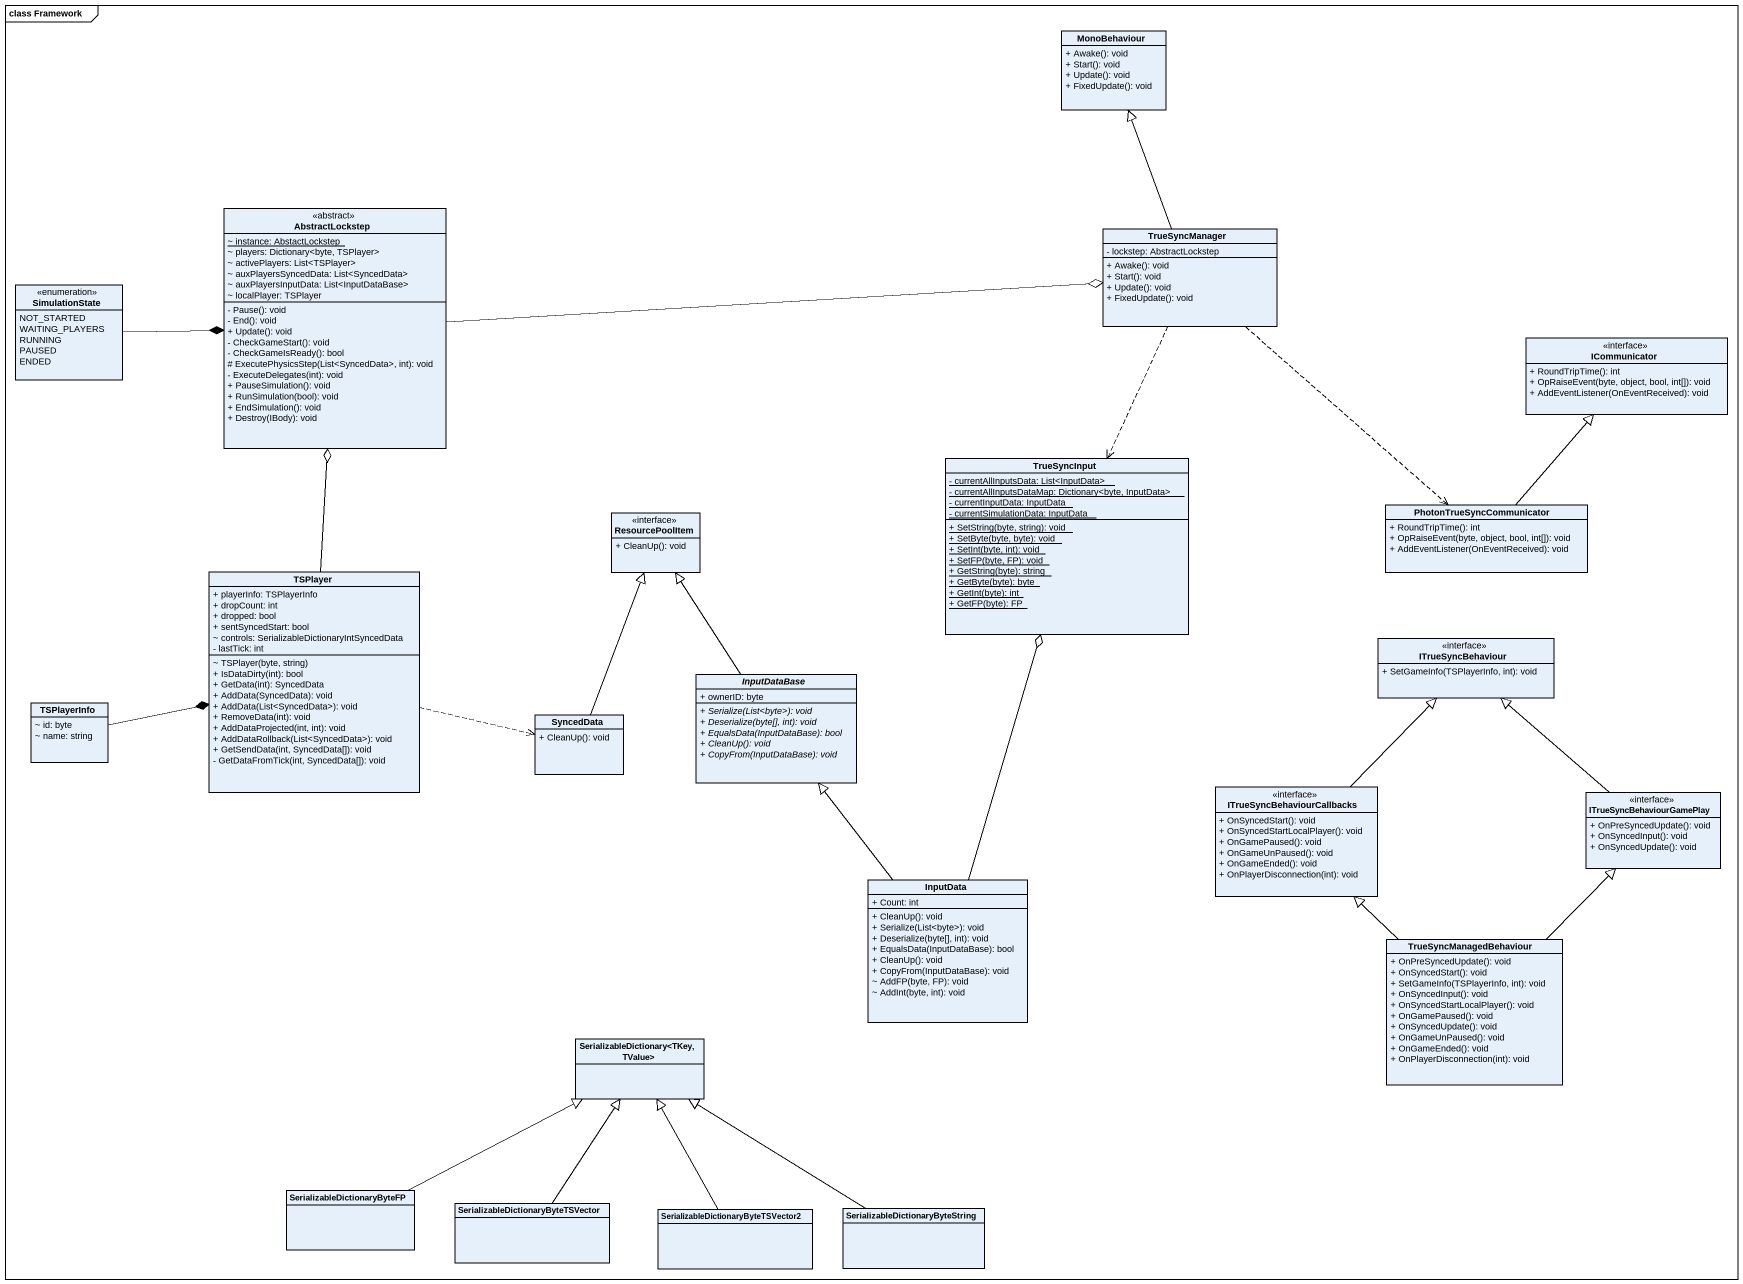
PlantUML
@startuml
mainframe class Framework
hide circle
hide empty members
skinparam classAttributeIconSize 0
class MonoBehaviour {
  + Awake(): void
  + Start(): void
  + Update(): void
  + FixedUpdate(): void
}
class AbstractLockstep <<abstract>> {
  {static} ~ instance: AbstactLockstep
  ~ players: Dictionary<byte, TSPlayer>
  ~ activePlayers: List<TSPlayer>
  ~ auxPlayersSyncedData: List<SyncedData>
  ~ auxPlayersInputData: List<InputDataBase>
  ~ localPlayer: TSPlayer
  - Pause(): void
  - End(): void
  + Update(): void
  - CheckGameStart(): void
  - CheckGameIsReady(): bool
  # ExecutePhysicsStep(List<SyncedData>, int): void
  - ExecuteDelegates(int): void
  + PauseSimulation(): void
  + RunSimulation(bool): void
  + EndSimulation(): void
  + Destroy(IBody): void
}
class TrueSyncManager {
  - lockstep: AbstractLockstep
  + Awake(): void
  + Start(): void
  + Update(): void
  + FixedUpdate(): void
}
enum SimulationState {
  NOT_STARTED
  WAITING_PLAYERS
  RUNNING
  PAUSED
  ENDED
}
class ICommunicator <<interface>> {
  + RoundTripTime(): int
  + OpRaiseEvent(byte, object, bool, int[]): void
  + AddEventListener(OnEventReceived): void
}
class TrueSyncInput {
  {static} - currentAllInputsData: List<InputData>
  {static} - currentAllInputsDataMap: Dictionary<byte, InputData>
  {static} - currentInputData: InputData
  {static} - currentSimulationData: InputData
  {static} + SetString(byte, string): void
  {static} + SetByte(byte, byte): void
  {static} + SetInt(byte, int): void
  {static} + SetFP(byte, FP): void
  {static} + GetString(byte): string
  {static} + GetByte(byte): byte
  {static} + GetInt(byte): int
  {static} + GetFP(byte): FP
}
class ResourcePoolItem <<interface>> {
  + CleanUp(): void
}
class PhotonTrueSyncCommunicator {
  + RoundTripTime(): int
  + OpRaiseEvent(byte, object, bool, int[]): void
  + AddEventListener(OnEventReceived): void
}
class TSPlayer {
  + playerInfo: TSPlayerInfo
  + dropCount: int
  + dropped: bool
  + sentSyncedStart: bool
  ~ controls: SerializableDictionaryIntSyncedData
  - lastTick: int
  ~ TSPlayer(byte, string)
  + IsDataDirty(int): bool
  + GetData(int): SyncedData
  + AddData(SyncedData): void
  + AddData(List<SyncedData>): void
  + RemoveData(int): void
  + AddDataProjected(int, int): void
  + AddDataRollback(List<SyncedData>): void
  + GetSendData(int, SyncedData[]): void
  - GetDataFromTick(int, SyncedData[]): void
}
class ITrueSyncBehaviour <<interface>> {
  + SetGameInfo(TSPlayerInfo, int): void
}
abstract class InputDataBase {
  + ownerID: byte
  {abstract} + Serialize(List<byte>): void
  {abstract} + Deserialize(byte[], int): void
  {abstract} + EqualsData(InputDataBase): bool
  {abstract} + CleanUp(): void
  {abstract} + CopyFrom(InputDataBase): void
}
class TSPlayerInfo {
  ~ id: byte
  ~ name: string
}
class SyncedData {
  + CleanUp(): void
}
class ITrueSyncBehaviourCallbacks <<interface>> {
  + OnSyncedStart(): void
  + OnSyncedStartLocalPlayer(): void
  + OnGamePaused(): void
  + OnGameUnPaused(): void
  + OnGameEnded(): void
  + OnPlayerDisconnection(int): void
}
class ITrueSyncBehaviourGamePlay <<interface>> {
  + OnPreSyncedUpdate(): void
  + OnSyncedInput(): void
  + OnSyncedUpdate(): void
}
class InputData {
  + Count: int
  + CleanUp(): void
  + Serialize(List<byte>): void
  + Deserialize(byte[], int): void
  + EqualsData(InputDataBase): bool
  + CleanUp(): void
  + CopyFrom(InputDataBase): void
  ~ AddFP(byte, FP): void
  ~ AddInt(byte, int): void
}
class TrueSyncManagedBehaviour {
  + OnPreSyncedUpdate(): void
  + OnSyncedStart(): void
  + SetGameInfo(TSPlayerInfo, int): void
  + OnSyncedInput(): void
  + OnSyncedStartLocalPlayer(): void
  + OnGamePaused(): void
  + OnSyncedUpdate(): void
  + OnGameUnPaused(): void
  + OnGameEnded(): void
  + OnPlayerDisconnection(int): void
}
class "SerializableDictionary<TKey, TValue>" as SerializableDictionary_TKey
class SerializableDictionaryByteFP
class "SerializableDictionaryByteTSVector" as SerializableDictionaryByteTS
class "SerializableDictionaryByteTSVector2" as SerializableDictionaryByteTS_2
class "SerializableDictionaryByteString" as SerializableDictionaryByteSt
AbstractLockstep -right-o TrueSyncManager
TrueSyncManager -up-|> MonoBehaviour
TrueSyncManager ..> TrueSyncInput
TrueSyncManager ..> PhotonTrueSyncCommunicator
SimulationState -right-* AbstractLockstep
PhotonTrueSyncCommunicator -up-|> ICommunicator
TSPlayer -up-o AbstractLockstep
TSPlayer .right.> SyncedData
InputDataBase -up-|> ResourcePoolItem
TSPlayerInfo -right-* TSPlayer
SyncedData -up-|> ResourcePoolItem
ITrueSyncBehaviourCallbacks -up-|> ITrueSyncBehaviour
ITrueSyncBehaviourGamePlay -up-|> ITrueSyncBehaviour
InputData -up-o TrueSyncInput
InputData -up-|> InputDataBase
TrueSyncManagedBehaviour -up-|> ITrueSyncBehaviourCallbacks
TrueSyncManagedBehaviour -up-|> ITrueSyncBehaviourGamePlay
SerializableDictionaryByteFP -right-|> SerializableDictionary_TKey
SerializableDictionaryByteTS -up-|> SerializableDictionary_TKey
SerializableDictionaryByteTS_2 -up-|> SerializableDictionary_TKey
SerializableDictionaryByteSt -up-|> SerializableDictionary_TKey
@enduml
